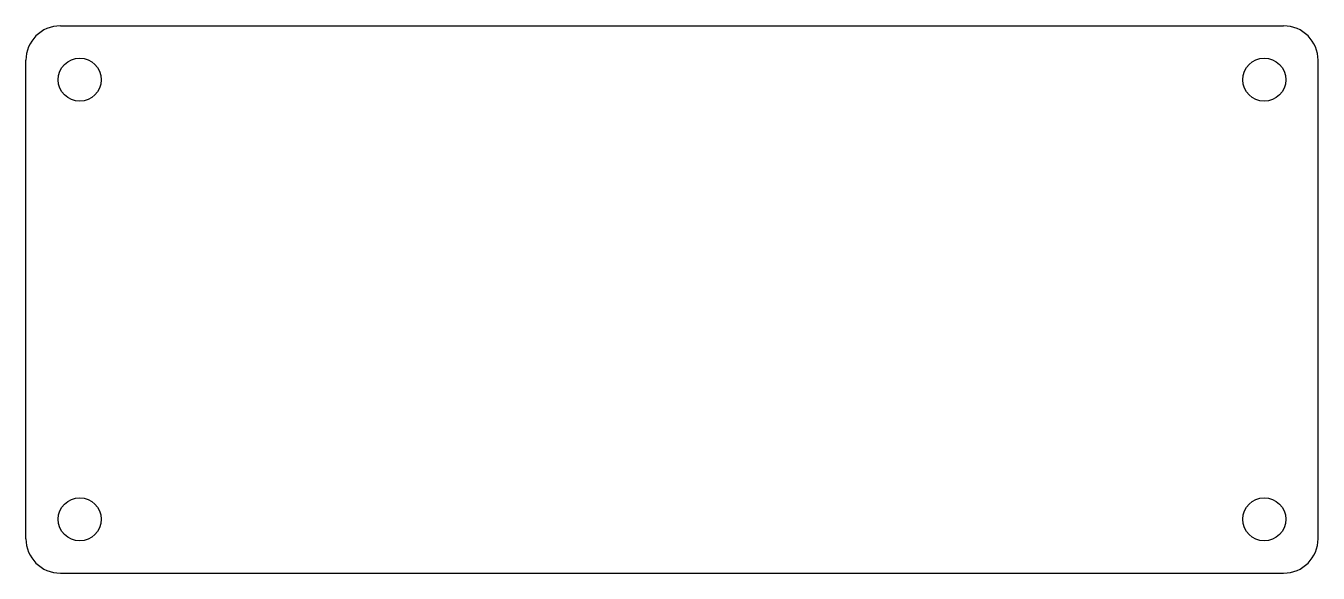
# Model space of a CAD drawing. Header units: metres. Extents: x -150 to 150, y -64 to 64.
import ezdxf

# ---------------------------------------------------------------- set-up
doc = ezdxf.new("R2010")
doc.units = ezdxf.units.M

msp = doc.modelspace()

# ---------------------------------------------------------------- linework, layer by layer
for p, q in [((-141.86, 63.5, 1.59), (141.86, 63.5, 1.59)), ((-149.86, -55.5, 1.59), (-149.86, 55.5, 1.59)), ((149.86, -55.5, 1.59), (149.86, 55.5, 1.59)), ((-141.86, -63.5, 1.59), (141.86, -63.5, 1.59))]:
    msp.add_line(p, q)
for centre in [(-137.36, 51, 1.59), (137.36, 51, 1.59), (-137.36, -51, 1.59), (137.36, -51, 1.59)]:
    msp.add_circle(centre, 5)
for centre, start, end in [((-141.86, 55.5, 1.59), 90, 180), ((141.86, 55.5, 1.59), 0, 90), ((-141.86, -55.5, 1.59), 180, 270), ((141.86, -55.5, 1.59), -90, 0)]:
    msp.add_arc(centre, 8, start, end)

doc.saveas('drawing.dxf')
